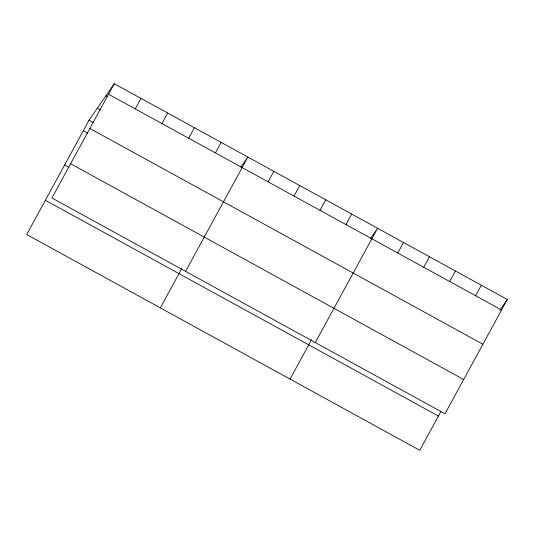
<?xml version="1.0" encoding="UTF-8"?>
<svg xmlns="http://www.w3.org/2000/svg" width="534" height="534" viewBox="0 0 534 534"><rect width="100%" height="100%" fill="white"/><g stroke="black" fill="none" stroke-linecap="round" stroke-linejoin="round"><path stroke-width="0.8" d="M114.243 83.704L51.938 197.987L444.996 413.757L507.3 299.481L114.243 83.704L89.004 120.243L26.7 234.519L419.757 450.296L440.777 411.734M135.242 108.896L140.976 98.383M161.969 123.568L167.703 113.054M188.696 138.239L194.429 127.726M215.422 152.911L221.156 142.398M160.34 307.884L181.754 268.602M185.578 271.345L247.883 157.069L240.941 167.115M268.095 181.827L273.829 171.314M294.034 196.065L299.768 185.552M319.979 210.309L325.707 199.789M345.919 224.547L351.652 214.034M290.049 379.087L311.462 339.804M315.287 342.548L377.591 228.272L370.649 238.324M397.803 253.029L403.53 242.516M423.742 267.274L429.476 256.754M449.681 281.511L455.415 270.998M475.627 295.756L481.361 285.236M499.897 310.194L507.3 299.481M108.515 94.224L501.566 309.994M105.919 95.766L107.361 96.561M97.335 108.188L100.225 109.77M89.004 120.243L93.337 122.626M89.845 128.46L482.896 344.236M83.271 130.757L87.609 133.14M70.608 163.744L463.666 379.514M64.601 164.999L68.939 167.382M45.37 200.277L438.421 416.053"/></g></svg>
